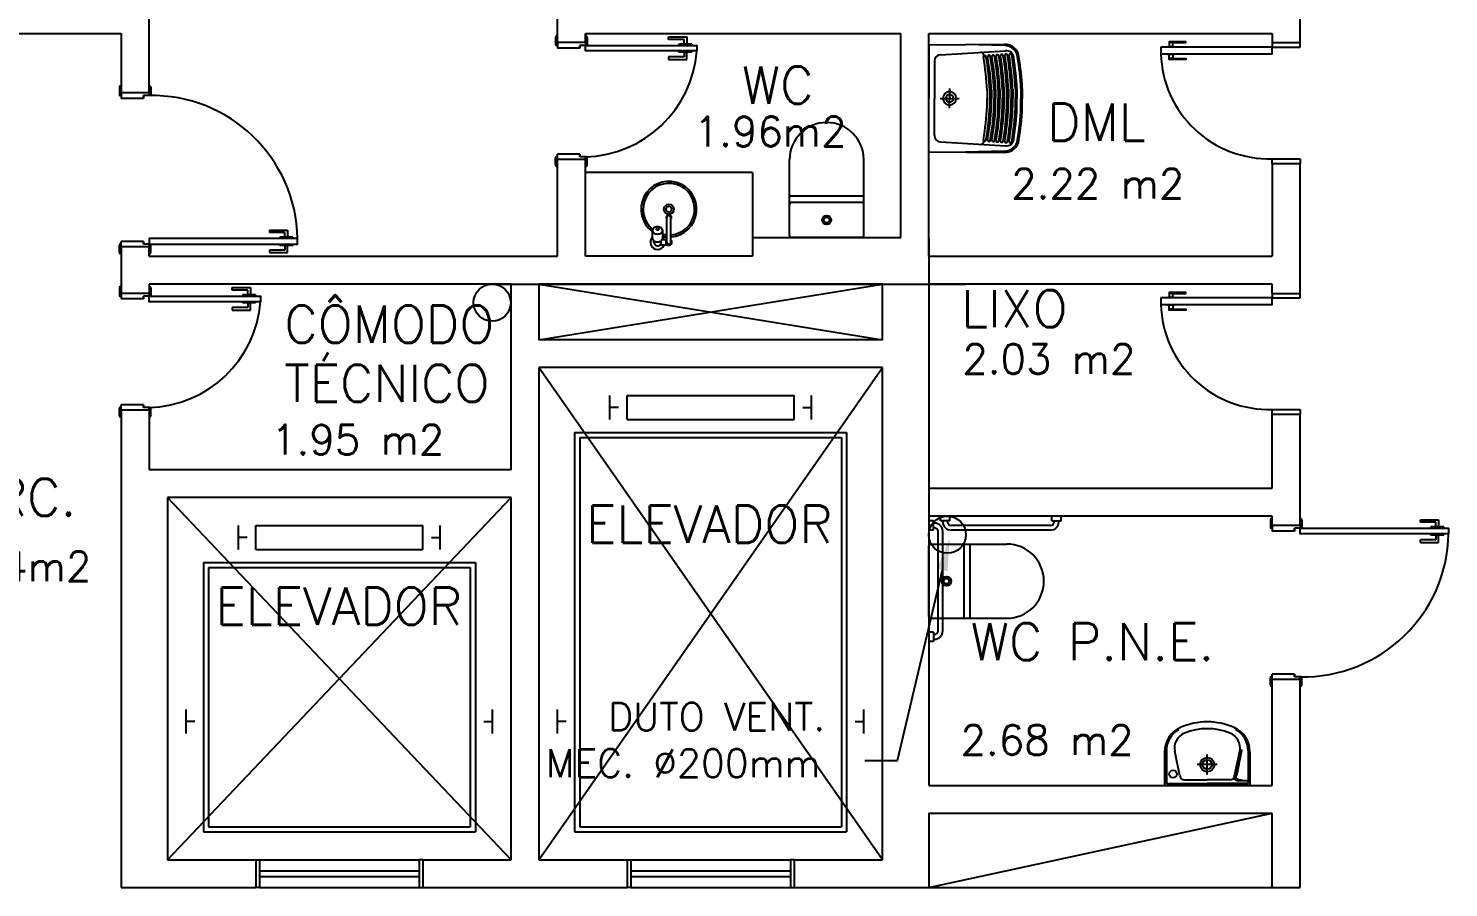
# Model space of a CAD drawing. Extents: x 544 to 914, y -40 to 56.
# Drawn here: x 635.68 to 643.33, y -9.55 to -4.93 of the extents above; entities that cross this region are included whole.
import ezdxf
from ezdxf.enums import TextEntityAlignment as Align

# ---------------------------------------------------------------- set-up
doc = ezdxf.new("R2010")
doc.units = 0
doc.header["$LTSCALE"] = 0.5
doc.header["$MEASUREMENT"] = 0
doc.layers.add('008', color=1, linetype='CONTINUOUS')
doc.styles.add('r80', font='romans.shx', dxfattribs={"height": 0.175})
doc.styles.add('T20', font='simplex.shx', dxfattribs={"height": 0.1})

msp = doc.modelspace()

# ---------------------------------------------------------------- linework, layer by layer
at = {"layer": '008', "color": 8}
for p, q in [((642.5294, -5.0048), (642.5294, -0.8048)), ((636.3294, -5.2748), (636.3294, -4.8048)), ((638.5294, -5.0048), (638.5294, -4.8048)), ((634.9794, -4.9548), (636.1794, -4.9548)), ((636.1794, -4.9548), (636.1794, -5.2748)), ((638.5294, -4.9698), (638.5244, -4.9698)), ((638.6794, -4.9548), (640.3794, -4.9548)), ((638.6794, -5.0048), (638.6794, -4.9548)), ((638.6794, -4.9548), (638.6794, -5.0048)), ((638.6844, -4.9698), (638.6794, -4.9698)), ((640.3794, -6.0548), (640.3794, -4.9548)), ((640.5294, -4.9548), (642.3794, -4.9548)), ((640.5294, -6.1548), (640.5294, -4.9548)), ((642.3794, -4.9548), (642.3794, -5.0048)), ((638.5194, -4.9748), (638.5194, -5.0148)), ((638.5294, -5.0198), (638.5244, -5.0198)), ((638.6794, -5.0048), (638.5294, -5.0048)), ((638.5294, -5.0048), (638.5294, -5.0348)), ((638.6494, -5.0348), (638.5294, -5.0348)), ((638.6794, -5.0198), (638.6494, -5.0198)), ((638.6494, -5.0348), (638.6494, -5.0198)), ((638.6494, -5.0198), (638.6494, -5.0348)), ((638.6794, -5.0048), (638.6794, -5.0198)), ((638.6894, -4.9748), (638.6894, -5.0148)), ((639.1275, -4.9738), (639.2255, -4.9738)), ((639.1275, -4.9878), (639.1275, -4.9738)), ((639.1415, -4.9878), (639.1275, -4.9878)), ((639.2115, -4.9878), (639.1415, -4.9878)), ((639.1835, -5.0128), (639.1835, -5.0198)), ((639.2535, -5.0128), (639.1835, -5.0128)), ((639.2115, -5.0128), (639.2115, -4.9878)), ((639.2255, -4.9738), (639.2255, -5.0128)), ((639.2535, -5.0128), (639.2535, -5.0198)), ((640.5294, -5.0173), (640.9373, -5.0133)), ((640.5294, -5.0173), (640.9373, -5.0133)), ((640.5294, -5.0173), (640.5294, -5.3048)), ((640.5294, -5.0173), (640.5294, -5.3048)), ((640.9374, -5.0204), (640.7271, -5.0153)), ((640.9374, -5.0204), (640.7271, -5.0153)), ((642.3794, -5.0048), (642.5294, -5.0048)), ((642.3794, -5.0048), (642.3794, -5.0298)), ((642.3794, -5.0298), (642.5294, -5.0298)), ((642.5294, -5.0298), (642.5294, -5.0048)), ((639.1275, -5.0818), (639.1275, -5.0958)), ((639.1415, -5.0818), (639.1275, -5.0818)), ((639.1275, -5.0958), (639.2255, -5.0958)), ((639.2115, -5.0818), (639.1415, -5.0818)), ((639.1835, -5.0568), (639.1835, -5.0498)), ((639.2535, -5.0568), (639.1835, -5.0568)), ((639.2115, -5.0568), (639.2115, -5.0818)), ((639.2255, -5.0958), (639.2255, -5.0568)), ((639.2535, -5.0568), (639.2535, -5.0498)), ((640.5599, -5.1048), (640.5599, -5.3048)), ((640.5599, -5.1048), (640.5599, -5.3048)), ((640.5929, -5.0698), (640.9424, -5.0498)), ((640.5929, -5.0698), (640.9424, -5.0498)), ((636.1694, -5.2448), (636.1694, -5.2848)), ((636.1794, -5.2398), (636.1744, -5.2398)), ((636.3294, -5.2748), (636.1794, -5.2748)), ((636.1794, -5.2748), (636.1794, -5.3048)), ((636.3344, -5.2398), (636.3294, -5.2398)), ((636.3294, -5.2748), (636.3294, -5.2898)), ((636.3394, -5.2448), (636.3394, -5.2848)), ((640.6412, -5.2523), (640.6412, -5.3048)), ((640.6412, -5.2523), (640.6412, -5.3048)), ((640.8435, -5.2623), (640.8435, -5.3048)), ((640.8435, -5.2623), (640.8435, -5.3048)), ((640.8579, -5.2615), (640.8579, -5.3048)), ((640.8579, -5.2615), (640.8579, -5.3048)), ((640.8664, -5.2611), (640.8664, -5.3048)), ((640.8664, -5.2611), (640.8664, -5.3048)), ((640.8809, -5.2603), (640.8809, -5.3048)), ((640.8809, -5.2603), (640.8809, -5.3048)), ((640.8894, -5.2598), (640.8894, -5.3048)), ((640.8894, -5.2598), (640.8894, -5.3048)), ((640.9039, -5.259), (640.9039, -5.3048)), ((640.9039, -5.259), (640.9039, -5.3048)), ((640.9124, -5.2585), (640.9124, -5.3048)), ((640.9124, -5.2585), (640.9124, -5.3048)), ((640.9268, -5.2577), (640.9268, -5.3048)), ((640.9268, -5.2577), (640.9268, -5.3048)), ((640.9353, -5.2573), (640.9353, -5.3048)), ((640.9353, -5.2573), (640.9353, -5.3048)), ((640.9498, -5.2565), (640.9498, -5.3048)), ((640.9498, -5.2565), (640.9498, -5.3048)), ((640.9583, -5.256), (640.9583, -5.3048)), ((640.9583, -5.256), (640.9583, -5.3048)), ((640.9728, -5.2552), (640.9728, -5.3048)), ((640.9728, -5.2552), (640.9728, -5.3048)), ((640.9813, -5.2548), (640.9813, -5.3048)), ((640.9813, -5.2548), (640.9813, -5.3048)), ((640.9957, -5.254), (640.9957, -5.3048)), ((640.9957, -5.254), (640.9957, -5.3048)), ((641.0042, -5.2535), (641.0042, -5.3048)), ((641.0042, -5.2535), (641.0042, -5.3048)), ((641.0256, -5.2523), (641.0256, -5.3048)), ((641.0256, -5.2523), (641.0256, -5.3048)), ((641.0327, -5.252), (641.0327, -5.3048)), ((641.0327, -5.252), (641.0327, -5.3048)), ((636.1794, -5.2898), (636.1744, -5.2898)), ((636.2994, -5.3048), (636.1794, -5.3048)), ((636.2994, -5.2898), (636.2994, -5.3048)), ((636.2994, -5.3048), (636.2994, -5.2898)), ((636.3294, -5.2898), (636.2994, -5.2898)), ((636.3344, -5.2898), (636.3294, -5.2898)), ((640.5294, -5.5923), (640.5294, -5.3048)), ((640.5294, -5.5923), (640.5294, -5.3048)), ((640.5599, -5.5049), (640.5599, -5.3048)), ((640.5599, -5.5049), (640.5599, -5.3048)), ((640.59, -5.3048), (640.6923, -5.3048)), ((640.59, -5.3048), (640.6923, -5.3048)), ((640.6412, -5.3573), (640.6412, -5.3048)), ((640.6412, -5.3573), (640.6412, -5.3048)), ((640.8435, -5.3473), (640.8435, -5.3048)), ((640.8435, -5.3473), (640.8435, -5.3048)), ((640.8579, -5.3481), (640.8579, -5.3048)), ((640.8579, -5.3481), (640.8579, -5.3048)), ((640.8664, -5.3486), (640.8664, -5.3048)), ((640.8664, -5.3486), (640.8664, -5.3048)), ((640.8809, -5.3494), (640.8809, -5.3048)), ((640.8809, -5.3494), (640.8809, -5.3048)), ((640.8894, -5.3498), (640.8894, -5.3048)), ((640.8894, -5.3498), (640.8894, -5.3048)), ((640.9039, -5.3506), (640.9039, -5.3048)), ((640.9039, -5.3506), (640.9039, -5.3048)), ((640.9124, -5.3511), (640.9124, -5.3048)), ((640.9124, -5.3511), (640.9124, -5.3048)), ((640.9268, -5.3519), (640.9268, -5.3048)), ((640.9268, -5.3519), (640.9268, -5.3048)), ((640.9353, -5.3523), (640.9353, -5.3048)), ((640.9353, -5.3523), (640.9353, -5.3048)), ((640.9498, -5.3531), (640.9498, -5.3048)), ((640.9498, -5.3531), (640.9498, -5.3048)), ((640.9583, -5.3536), (640.9583, -5.3048)), ((640.9583, -5.3536), (640.9583, -5.3048)), ((640.9728, -5.3544), (640.9728, -5.3048)), ((640.9728, -5.3544), (640.9728, -5.3048)), ((640.9813, -5.3548), (640.9813, -5.3048)), ((640.9813, -5.3548), (640.9813, -5.3048)), ((640.9957, -5.3556), (640.9957, -5.3048)), ((640.9957, -5.3556), (640.9957, -5.3048)), ((641.0042, -5.3561), (641.0042, -5.3048)), ((641.0042, -5.3561), (641.0042, -5.3048)), ((641.0256, -5.3573), (641.0256, -5.3048)), ((641.0256, -5.3573), (641.0256, -5.3048)), ((641.0327, -5.3577), (641.0327, -5.3048)), ((641.0327, -5.3577), (641.0327, -5.3048)), ((640.5929, -5.5398), (640.9424, -5.5598)), ((640.5929, -5.5398), (640.9424, -5.5598)), ((638.5194, -5.6648), (638.5194, -5.6248)), ((638.5294, -5.6198), (638.5244, -5.6198)), ((638.5294, -5.6348), (638.5294, -5.6048)), ((638.6494, -5.6048), (638.5294, -5.6048)), ((638.5294, -6.1548), (638.5294, -5.6348)), ((638.6794, -5.6348), (638.5294, -5.6348)), ((638.6494, -5.6198), (638.6494, -5.6048)), ((638.6494, -5.6048), (638.6494, -5.6198)), ((638.6794, -5.6198), (638.6494, -5.6198)), ((638.6794, -5.6348), (638.6794, -5.6198)), ((638.6844, -5.6198), (638.6794, -5.6198)), ((638.6794, -6.1548), (638.6794, -5.6348)), ((638.6894, -5.6648), (638.6894, -5.6248)), ((639.7794, -6.0448), (639.7794, -5.6348)), ((640.1794, -6.0448), (640.1794, -5.6348)), ((640.5294, -5.5923), (640.9373, -5.5963)), ((640.5294, -5.5923), (640.9373, -5.5963)), ((640.9374, -5.5892), (640.7271, -5.5943)), ((640.9374, -5.5892), (640.7271, -5.5943)), ((642.3794, -5.6548), (642.3794, -5.6298)), ((642.3794, -5.6298), (642.5294, -5.6298)), ((642.3794, -5.6548), (642.3794, -6.1548)), ((642.3794, -5.6548), (642.5294, -5.6548)), ((642.5294, -5.6298), (642.5294, -5.6548)), ((642.5294, -6.3548), (642.5294, -5.6548)), ((638.5294, -5.6698), (638.5244, -5.6698)), ((638.6844, -5.6698), (638.6794, -5.6698)), ((639.5794, -5.7048), (638.6794, -5.7048)), ((639.5794, -5.7048), (639.5794, -6.0548)), ((640.1794, -5.8322), (639.7794, -5.8322)), ((640.1694, -5.8648), (639.7894, -5.8648)), ((639.1183, -6.0794), (639.1183, -5.9461)), ((639.1405, -6.0794), (639.1405, -5.9461)), ((636.9775, -6.0138), (637.0755, -6.0138)), ((636.9775, -6.0138), (636.9775, -6.0278)), ((636.9915, -6.0278), (636.9775, -6.0278)), ((637.0615, -6.0278), (636.9915, -6.0278)), ((637.0615, -6.0528), (637.0615, -6.0278)), ((637.0755, -6.0138), (637.0755, -6.0528)), ((639.0405, -6.0576), (639.0405, -6.0158)), ((639.0961, -6.0576), (639.0961, -6.0158)), ((636.1694, -6.1348), (636.1694, -6.0948)), ((636.1794, -6.0898), (636.1744, -6.0898)), ((636.1794, -6.1048), (636.1794, -6.0748)), ((636.2994, -6.0748), (636.1794, -6.0748)), ((636.1794, -6.1048), (636.1794, -6.3548)), ((636.3294, -6.1048), (636.1794, -6.1048)), ((636.2994, -6.0748), (636.2994, -6.0898)), ((636.2994, -6.0898), (636.2994, -6.0748)), ((636.3294, -6.0898), (636.2994, -6.0898)), ((636.3294, -6.1048), (636.3294, -6.0898)), ((636.3294, -6.1548), (636.3294, -6.1048)), ((636.3394, -6.1348), (636.3394, -6.0948)), ((637.1035, -6.0528), (637.0335, -6.0528)), ((637.0335, -6.0528), (637.0335, -6.0598)), ((637.0335, -6.0968), (637.0335, -6.0898)), ((637.1035, -6.0968), (637.0335, -6.0968)), ((637.0615, -6.0968), (637.0615, -6.1218)), ((637.0755, -6.1358), (637.0755, -6.0968)), ((637.1035, -6.0528), (637.1035, -6.0598)), ((637.1035, -6.0968), (637.1035, -6.0898)), ((639.0489, -6.0794), (639.0489, -6.0716)), ((639.1294, -6.0961), (639.081, -6.0961)), ((639.0877, -6.0794), (639.0877, -6.0716)), ((639.1183, -6.0668), (639.0928, -6.0668)), ((639.5794, -6.0548), (640.3794, -6.0548)), ((639.5794, -6.0548), (639.5794, -6.1548)), ((640.1694, -6.0548), (639.7894, -6.0548)), ((640.5294, -6.0618), (640.5294, -7.6548)), ((636.1794, -6.1398), (636.1744, -6.1398)), ((636.3344, -6.1398), (636.3294, -6.1398)), ((636.3294, -6.1548), (638.5294, -6.1548)), ((636.9775, -6.1218), (636.9775, -6.1358)), ((636.9915, -6.1218), (636.9775, -6.1218)), ((636.9775, -6.1358), (637.0755, -6.1358)), ((637.0615, -6.1218), (636.9915, -6.1218)), ((639.5794, -6.1548), (638.6794, -6.1548)), ((640.5294, -6.1548), (642.3794, -6.1548)), ((636.1694, -6.3248), (636.1694, -6.3648)), ((636.1794, -6.3198), (636.1744, -6.3198)), ((636.3294, -6.3048), (636.3294, -6.3548)), ((638.2794, -6.3048), (636.3294, -6.3048)), ((636.3344, -6.3198), (636.3294, -6.3198)), ((636.3394, -6.3248), (636.3394, -6.3648)), ((636.7775, -6.3238), (636.8755, -6.3238)), ((636.7775, -6.3378), (636.7775, -6.3238)), ((636.7915, -6.3378), (636.7775, -6.3378)), ((636.8615, -6.3378), (636.7915, -6.3378)), ((636.8615, -6.3628), (636.8615, -6.3378)), ((636.8755, -6.3238), (636.8755, -6.3628)), ((638.1774, -6.3048), (640.7294, -6.3048)), ((638.2794, -7.3048), (638.2794, -6.3048)), ((638.4294, -6.3048), (638.4294, -6.6048)), ((640.2794, -6.3048), (638.4294, -6.3048)), ((638.4294, -6.6048), (640.2794, -6.3048)), ((638.4294, -6.3048), (640.2794, -6.6048)), ((640.2794, -6.6048), (640.2794, -6.3048)), ((640.5294, -6.3048), (640.5294, -7.4048)), ((642.3794, -6.3048), (640.5294, -6.3048)), ((642.3794, -6.3548), (642.3794, -6.3048)), ((636.1794, -6.3698), (636.1744, -6.3698)), ((636.3294, -6.3548), (636.1794, -6.3548)), ((636.1794, -6.3548), (636.1794, -6.3848)), ((636.2994, -6.3848), (636.1794, -6.3848)), ((636.3294, -6.3698), (636.2994, -6.3698)), ((636.2994, -6.3848), (636.2994, -6.3698)), ((636.2994, -6.3698), (636.2994, -6.3848)), ((636.3294, -6.3548), (636.3294, -6.3698)), ((636.8335, -6.3628), (636.8335, -6.3698)), ((636.9035, -6.3628), (636.8335, -6.3628)), ((636.8335, -6.4068), (636.8335, -6.3998)), ((636.9035, -6.4068), (636.8335, -6.4068)), ((636.8615, -6.4068), (636.8615, -6.4318)), ((636.8755, -6.4458), (636.8755, -6.4068)), ((636.9035, -6.3628), (636.9035, -6.3698)), ((636.9035, -6.4068), (636.9035, -6.3998)), ((642.3794, -6.3548), (642.5294, -6.3548)), ((642.3794, -6.3548), (642.3794, -6.3798)), ((642.3794, -6.3798), (642.5294, -6.3798)), ((642.5294, -6.3798), (642.5294, -6.3548)), ((636.7775, -6.4318), (636.7775, -6.4458)), ((636.7915, -6.4318), (636.7775, -6.4318)), ((636.7775, -6.4458), (636.8755, -6.4458)), ((636.8615, -6.4318), (636.7915, -6.4318)), ((640.2794, -6.6048), (638.4294, -6.6048)), ((640.2794, -6.7548), (638.4294, -6.7548)), ((638.4294, -6.7548), (638.4294, -9.4048)), ((640.2794, -9.4048), (638.4294, -6.7548)), ((638.4294, -9.4048), (640.2794, -6.7548)), ((640.2794, -9.4048), (640.2794, -6.7548)), ((636.1794, -6.9848), (636.1794, -6.9548)), ((636.2994, -6.9548), (636.1794, -6.9548)), ((636.2994, -6.9698), (636.2994, -6.9548)), ((636.2994, -6.9548), (636.2994, -6.9698)), ((638.8115, -7.0343), (638.8115, -6.9048)), ((638.904, -7.0343), (638.904, -6.9048)), ((638.904, -6.9048), (639.8049, -6.9048)), ((639.8049, -7.0343), (639.8049, -6.9048)), ((639.8974, -7.0343), (639.8974, -6.9048)), ((636.1694, -7.0148), (636.1694, -6.9748)), ((636.1794, -6.9698), (636.1744, -6.9698)), ((636.1794, -7.0198), (636.1744, -7.0198)), ((636.1794, -6.9848), (636.1794, -9.5548)), ((636.3294, -6.9848), (636.1794, -6.9848)), ((636.3294, -6.9698), (636.2994, -6.9698)), ((636.3294, -6.9848), (636.3294, -6.9698)), ((636.3344, -6.9698), (636.3294, -6.9698)), ((636.3294, -6.9848), (636.3294, -7.3048)), ((636.3344, -7.0198), (636.3294, -7.0198)), ((636.3394, -7.0148), (636.3394, -6.9748)), ((638.8577, -6.9696), (638.8115, -6.9696)), ((638.904, -7.0343), (639.8049, -7.0343)), ((639.8511, -6.9696), (639.8974, -6.9696)), ((642.3794, -7.0048), (642.3794, -6.9798)), ((642.3794, -6.9798), (642.5294, -6.9798)), ((642.3794, -7.4048), (642.3794, -7.0048)), ((642.3794, -7.0048), (642.5294, -7.0048)), ((642.5294, -6.9798), (642.5294, -7.0048)), ((642.5294, -7.6048), (642.5294, -7.0048)), ((638.6219, -7.1037), (640.0869, -7.1037)), ((638.6219, -7.1037), (638.6219, -9.2548)), ((640.0869, -7.1037), (640.0869, -9.2548)), ((638.6497, -7.1314), (640.0592, -7.1314)), ((638.6497, -7.1314), (638.6497, -9.2271)), ((640.0592, -7.1314), (640.0592, -9.2271)), ((638.2794, -7.3048), (636.3294, -7.3048)), ((640.5294, -7.4048), (642.3794, -7.4048)), ((638.2794, -7.4548), (636.4294, -7.4548)), ((636.4294, -7.4548), (636.4294, -9.4048)), ((638.2794, -9.4048), (636.4294, -7.4548)), ((636.4294, -9.4048), (638.2794, -7.4548)), ((638.2794, -9.4048), (638.2794, -7.4548)), ((640.5294, -7.5548), (640.5294, -9.0048)), ((642.3794, -7.5548), (640.5294, -7.5548)), ((640.5924, -7.5798), (640.5924, -7.5548)), ((640.6424, -7.5798), (640.6424, -7.5548)), ((641.1924, -7.5798), (641.1924, -7.5548)), ((641.2424, -7.5798), (641.2424, -7.5548)), ((642.3794, -7.5698), (642.3744, -7.5698)), ((642.3794, -7.6048), (642.3794, -7.5548)), ((642.5344, -7.5698), (642.5294, -7.5698)), ((636.8115, -7.7343), (636.8115, -7.6048)), ((636.904, -7.7343), (636.904, -7.6048)), ((636.904, -7.6048), (637.8049, -7.6048)), ((637.8049, -7.7343), (637.8049, -7.6048)), ((637.8974, -7.7343), (637.8974, -7.6048)), ((640.5544, -7.5798), (640.5294, -7.5798)), ((640.5544, -7.6298), (640.5294, -7.6298)), ((640.5544, -7.6298), (640.5544, -7.5798)), ((640.5594, -7.5923), (640.5544, -7.5923)), ((640.5594, -7.6173), (640.5544, -7.6173)), ((640.5794, -8.1723), (640.5794, -7.6373)), ((640.6424, -7.5798), (640.5924, -7.5798)), ((640.6044, -8.1723), (640.6044, -7.6373)), ((640.6049, -7.5848), (640.6049, -7.5798)), ((640.6299, -7.5848), (640.6299, -7.5798)), ((641.1849, -7.6048), (640.6499, -7.6048)), ((641.1849, -7.6298), (640.6499, -7.6298)), ((641.1924, -7.5798), (641.2424, -7.5798)), ((641.2049, -7.5848), (641.2049, -7.5798)), ((641.2299, -7.5848), (641.2299, -7.5798)), ((642.3694, -7.5748), (642.3694, -7.6148)), ((642.3794, -7.6198), (642.3744, -7.6198)), ((642.5294, -7.6048), (642.3794, -7.6048)), ((642.3794, -7.6048), (642.3794, -7.6348)), ((642.4994, -7.6348), (642.3794, -7.6348)), ((642.5294, -7.6198), (642.4994, -7.6198)), ((642.4994, -7.6348), (642.4994, -7.6198)), ((642.4994, -7.6198), (642.4994, -7.6348)), ((642.5294, -7.6048), (642.5294, -7.6198)), ((642.5394, -7.5748), (642.5394, -7.6148)), ((643.1775, -7.5738), (643.2755, -7.5738)), ((643.1775, -7.5878), (643.1775, -7.5738)), ((643.1915, -7.5878), (643.1775, -7.5878)), ((643.2615, -7.5878), (643.1915, -7.5878)), ((643.2335, -7.6128), (643.2335, -7.6198)), ((643.3035, -7.6128), (643.2335, -7.6128)), ((643.2335, -7.6568), (643.2335, -7.6498)), ((643.2615, -7.6128), (643.2615, -7.5878)), ((643.2755, -7.5738), (643.2755, -7.6128)), ((643.3035, -7.6128), (643.3035, -7.6198)), ((643.3035, -7.6568), (643.3035, -7.6498)), ((636.8577, -7.6696), (636.8115, -7.6696)), ((637.8511, -7.6696), (637.8974, -7.6696)), ((640.5294, -8.0948), (640.5294, -7.7148)), ((640.5394, -7.7048), (640.9494, -7.7048)), ((640.7194, -8.0948), (640.7194, -7.7148)), ((640.752, -8.1048), (640.752, -7.7048)), ((643.1915, -7.6818), (643.1775, -7.6818)), ((643.1775, -7.6958), (643.1775, -7.6818)), ((643.1775, -7.6958), (643.2755, -7.6958)), ((643.2615, -7.6818), (643.1915, -7.6818)), ((643.3035, -7.6568), (643.2335, -7.6568)), ((643.2615, -7.6568), (643.2615, -7.6818)), ((643.2755, -7.6958), (643.2755, -7.6568)), ((636.904, -7.7343), (637.8049, -7.7343)), ((636.6219, -7.8037), (638.0869, -7.8037)), ((636.6219, -7.8037), (636.6219, -9.2548)), ((636.6497, -7.8314), (638.0592, -7.8314)), ((636.6497, -7.8314), (636.6497, -9.2271)), ((638.0592, -7.8314), (638.0592, -9.2271)), ((638.0869, -7.8037), (638.0869, -9.2548)), ((640.5394, -8.1048), (640.9494, -8.1048)), ((640.5544, -8.1798), (640.5294, -8.1798)), ((640.5544, -8.1798), (640.5544, -8.2298)), ((640.5544, -8.2298), (640.5294, -8.2298)), ((640.5594, -8.1923), (640.5544, -8.1923)), ((640.5594, -8.2173), (640.5544, -8.2173)), ((642.3794, -8.4348), (642.3794, -8.4048)), ((642.4994, -8.4048), (642.3794, -8.4048)), ((642.4994, -8.4198), (642.4994, -8.4048)), ((642.4994, -8.4048), (642.4994, -8.4198)), ((642.3694, -8.4648), (642.3694, -8.4248)), ((642.3794, -8.4198), (642.3744, -8.4198)), ((642.3794, -8.4698), (642.3744, -8.4698)), ((642.3794, -9.0048), (642.3794, -8.4348)), ((642.5294, -8.4348), (642.3794, -8.4348)), ((642.5294, -8.4198), (642.4994, -8.4198)), ((642.5294, -8.4348), (642.5294, -8.4198)), ((642.5344, -8.4198), (642.5294, -8.4198)), ((642.5294, -9.5548), (642.5294, -8.4348)), ((642.5344, -8.4698), (642.5294, -8.4698)), ((642.5394, -8.4648), (642.5394, -8.4248)), ((636.5294, -8.7253), (636.5294, -8.5958)), ((638.1794, -8.7253), (638.1794, -8.5958)), ((638.5294, -8.7253), (638.5294, -8.5958)), ((640.1794, -8.7253), (640.1794, -8.5958)), ((636.5757, -8.6606), (636.5294, -8.6606)), ((638.1332, -8.6606), (638.1794, -8.6606)), ((638.5757, -8.6606), (638.5294, -8.6606)), ((640.1332, -8.6606), (640.1794, -8.6606)), ((641.7994, -8.8238), (641.7994, -9.0048)), ((641.8096, -8.8179), (641.8096, -8.9946)), ((641.8821, -8.9538), (641.8546, -8.8209)), ((642.0294, -8.946), (642.0294, -8.8387)), ((642.1767, -8.9538), (642.2043, -8.8209)), ((642.1828, -8.9495), (642.2138, -8.8229)), ((642.1879, -8.9506), (642.2143, -8.8229)), ((642.2492, -8.8179), (642.2492, -8.9946)), ((642.2594, -8.8238), (642.2594, -9.0048)), ((642.0831, -8.8924), (641.9757, -8.8924)), ((640.5294, -9.0048), (642.3794, -9.0048)), ((641.7994, -9.0048), (642.0294, -9.0048)), ((641.8096, -8.9946), (642.0294, -8.9946)), ((641.9071, -8.9741), (642.0294, -8.9741)), ((642.1517, -8.9741), (642.0294, -8.9741)), ((642.2492, -8.9946), (642.0294, -8.9946)), ((642.2594, -9.0048), (642.0294, -9.0048)), ((642.1698, -8.9667), (642.1719, -8.9688)), ((642.1722, -8.9638), (642.1754, -8.9638)), ((642.1752, -8.9587), (642.1778, -8.9587)), ((642.1885, -8.9674), (642.1946, -8.971)), ((642.2441, -8.9793), (642.1972, -8.9793)), ((642.2003, -8.973), (642.2441, -8.9793)), ((640.5294, -9.1548), (640.5294, -9.5548)), ((640.5294, -9.1548), (642.3794, -9.1548)), ((640.5294, -9.5548), (642.3794, -9.1548)), ((642.3794, -9.5548), (642.3794, -9.1548)), ((636.6219, -9.2548), (638.0869, -9.2548)), ((636.6497, -9.2271), (638.0592, -9.2271)), ((638.6219, -9.2548), (640.0869, -9.2548)), ((638.6497, -9.2271), (640.0592, -9.2271)), ((636.4294, -9.4048), (636.9044, -9.4048)), ((636.9044, -9.4048), (636.9044, -9.5548)), ((636.9044, -9.4048), (636.9244, -9.4048)), ((636.9244, -9.4048), (637.7844, -9.4048)), ((636.9244, -9.4048), (636.9244, -9.5548)), ((637.8044, -9.4048), (637.7844, -9.4048)), ((637.7844, -9.4048), (637.7844, -9.5548)), ((637.8044, -9.4048), (638.2794, -9.4048)), ((637.8044, -9.4048), (637.8044, -9.5548)), ((638.4294, -9.4048), (638.9044, -9.4048)), ((638.9044, -9.4048), (638.9044, -9.5548)), ((638.9044, -9.4048), (638.9244, -9.4048)), ((638.9244, -9.4048), (639.7844, -9.4048)), ((638.9244, -9.4048), (638.9244, -9.5548)), ((639.8044, -9.4048), (639.7844, -9.4048)), ((639.7844, -9.4048), (639.7844, -9.5548)), ((639.8044, -9.4048), (640.2794, -9.4048)), ((639.8044, -9.4048), (639.8044, -9.5548)), ((636.9244, -9.4648), (637.7844, -9.4648)), ((638.9244, -9.4648), (639.7844, -9.4648)), ((636.1794, -9.5548), (636.9044, -9.5548)), ((636.9244, -9.5548), (636.9044, -9.5548)), ((636.9244, -9.4948), (637.7844, -9.4948)), ((636.9244, -9.5548), (637.7844, -9.5548)), ((637.7844, -9.5548), (637.8044, -9.5548)), ((637.8044, -9.5548), (638.9044, -9.5548)), ((638.9244, -9.5548), (638.9044, -9.5548)), ((638.9244, -9.4948), (639.7844, -9.4948)), ((638.9244, -9.5548), (639.7844, -9.5548)), ((639.7844, -9.5548), (639.8044, -9.5548)), ((639.8044, -9.5548), (640.5294, -9.5548)), ((640.5294, -9.5548), (642.3794, -9.5548)), ((642.3794, -9.5548), (642.5294, -9.5548))]:
    msp.add_line(p, q, dxfattribs=at)
for points in [[(638.6794, -5.0198), (639.2794, -5.0198), (639.2794, -5.0498), (638.6794, -5.0498)], [(641.7794, -5.0298), (641.7794, -5.0648), (642.3794, -5.0648), (642.3794, -5.0298)], [(636.3294, -6.0898), (637.1294, -6.0898), (637.1294, -6.0598), (636.3294, -6.0598)], [(636.3294, -6.3698), (636.9294, -6.3698), (636.9294, -6.3998), (636.3294, -6.3998)], [(641.7794, -6.3798), (641.7794, -6.4148), (642.3794, -6.4148), (642.3794, -6.3798)], [(642.5294, -7.6198), (643.3294, -7.6198), (643.3294, -7.6498), (642.5294, -7.6498)]]:
    msp.add_lwpolyline(points, close=True, dxfattribs=at)
for points in [[(641.8519, -5.0298), (641.8519, -5.0268), (641.8444, -5.0268), (641.8444, -5.0048), (641.9144, -5.0048), (641.9144, -4.9998), (641.8244, -4.9998), (641.8244, -5.0268), (641.8169, -5.0268), (641.8169, -5.0298)], [(641.8444, -5.0048), (641.8244, -5.0048)], [(641.8444, -5.0268), (641.8244, -5.0268)], [(641.8519, -5.0648), (641.8519, -5.0678), (641.8444, -5.0678), (641.8444, -5.0898), (641.9144, -5.0898), (641.9144, -5.0948), (641.8244, -5.0948), (641.8244, -5.0678), (641.8169, -5.0678), (641.8169, -5.0648)], [(641.8444, -5.0678), (641.8244, -5.0678)], [(641.8444, -5.0898), (641.8244, -5.0898)], [(641.8519, -6.3798), (641.8519, -6.3768), (641.8444, -6.3768), (641.8444, -6.3548), (641.9144, -6.3548), (641.9144, -6.3498), (641.8244, -6.3498), (641.8244, -6.3768), (641.8169, -6.3768), (641.8169, -6.3798)], [(641.8519, -6.4148), (641.8519, -6.4178), (641.8444, -6.4178), (641.8444, -6.4398), (641.9144, -6.4398), (641.9144, -6.4448), (641.8244, -6.4448), (641.8244, -6.4178), (641.8169, -6.4178), (641.8169, -6.4148)], [(641.8444, -6.3548), (641.8244, -6.3548)], [(641.8444, -6.3768), (641.8244, -6.3768)], [(641.8444, -6.4178), (641.8244, -6.4178)], [(641.8444, -6.4398), (641.8244, -6.4398)], [(640.6022, -7.8448), (640.3592, -8.8721), (640.1842, -8.8721)]]:
    msp.add_lwpolyline(points, dxfattribs=at)
for centre, radius in [((639.1294, -5.9016), 0.0267), ((639.1294, -5.9016), 0.0156), ((639.9794, -5.9598), 0.025), ((639.9794, -5.9598), 0.015), ((638.1774, -6.4048), 0.1), ((640.6294, -7.6548), 0.1), ((640.6244, -7.9048), 0.025), ((640.6244, -7.9048), 0.015), ((642.0294, -8.8924), 0.0383), ((642.0294, -8.8924), 0.0256), ((641.8454, -8.9435), 0.0204)]:
    msp.add_circle(centre, radius, dxfattribs=at)
for centre, radius, start, end in [((638.5244, -4.9748), 0.005, 90, 180), ((638.6844, -4.9748), 0.005, 0, 90), ((638.5244, -5.0148), 0.005, 180, 270), ((638.6844, -5.0148), 0.005, 270, 0), ((640.9381, -5.0911), 0.0778, 7.16809, 90.56727), ((640.9381, -5.0911), 0.0778, 7.16809, 90.56727), ((640.9381, -5.0911), 0.0706, 7.16809, 90.56727), ((640.9381, -5.0911), 0.0706, 7.16809, 90.56727), ((638.6643, -5.0031), 0.6169, 271.40844, 355.65396), ((640.5949, -5.1048), 0.035, 93.27245, 180), ((640.5949, -5.1048), 0.035, 93.27245, 180), ((640.8106, -5.0725), 0.015, 332.79874, 91.88269), ((640.8106, -5.0725), 0.015, 332.79874, 91.88269), ((640.8305, -5.082), 0.00725, 10.18906, 190.18907), ((640.8305, -5.082), 0.00725, 10.18906, 190.18907), ((639.4819, -5.3243), 1.3629, 2.60881, 10.18907), ((639.4819, -5.3243), 1.3629, 2.60881, 10.18907), ((639.4819, -5.3243), 1.3774, 2.61429, 10.18907), ((639.4819, -5.3243), 1.3774, 2.61429, 10.18907), ((640.8536, -5.0803), 0.00725, 10.09007, 190.09008), ((640.8536, -5.0803), 0.00725, 10.09007, 190.09008), ((639.4819, -5.3243), 1.3859, 2.61746, 10.09007), ((639.4819, -5.3243), 1.3859, 2.61746, 10.09007), ((639.4819, -5.3243), 1.4004, 2.62276, 10.09007), ((639.4819, -5.3243), 1.4004, 2.62276, 10.09007), ((640.8766, -5.0786), 0.00725, 9.9943, 189.9943), ((640.8766, -5.0786), 0.00725, 9.9943, 189.9943), ((639.4819, -5.3243), 1.4089, 2.62582, 9.9943), ((639.4819, -5.3243), 1.4089, 2.62582, 9.9943), ((639.4819, -5.3243), 1.4234, 2.63096, 9.9943), ((639.4819, -5.3243), 1.4234, 2.63096, 9.9943), ((640.8997, -5.0769), 0.00725, 9.90159, 189.9016), ((640.8997, -5.0769), 0.00725, 9.90159, 189.9016), ((639.4819, -5.3243), 1.4319, 2.63392, 9.9016), ((639.4819, -5.3243), 1.4319, 2.63392, 9.9016), ((639.4819, -5.3243), 1.4464, 2.63889, 9.9016), ((639.4819, -5.3243), 1.4464, 2.63889, 9.9016), ((640.9227, -5.0752), 0.00725, 9.81183, 189.81184), ((640.9227, -5.0752), 0.00725, 9.81183, 189.81184), ((639.4819, -5.3243), 1.4549, 2.64176, 9.81184), ((639.4819, -5.3243), 1.4549, 2.64176, 9.81184), ((639.4819, -5.3243), 1.4694, 2.64658, 9.81184), ((639.4819, -5.3243), 1.4694, 2.64658, 9.81184), ((640.9458, -5.0735), 0.00725, 9.72487, 189.72488), ((640.9458, -5.0735), 0.00725, 9.72487, 189.72488), ((639.4819, -5.3243), 1.4779, 2.64936, 9.72487), ((639.4819, -5.3243), 1.4779, 2.64936, 9.72487), ((640.9498, -5.0861), 0.037, 3.60721, 101.51906), ((640.9498, -5.0861), 0.037, 3.60721, 101.51906), ((639.4819, -5.3243), 1.4924, 2.65403, 9.72487), ((639.4819, -5.3243), 1.4924, 2.65403, 9.72487), ((640.9688, -5.0718), 0.00725, 9.64055, 189.64056), ((640.9688, -5.0718), 0.00725, 9.64055, 189.64056), ((639.4819, -5.3243), 1.5009, 2.65672, 9.64056), ((639.4819, -5.3243), 1.5009, 2.65672, 9.64056), ((639.4819, -5.3243), 1.5154, 2.66125, 9.64056), ((639.4819, -5.3243), 1.5154, 2.66125, 9.64056), ((639.4819, -5.3243), 1.5239, 2.66387, 9.08331), ((639.4819, -5.3243), 1.5239, 2.66387, 9.08331), ((639.4819, -5.3243), 1.5453, 2.67032, 9.00494), ((639.4819, -5.3243), 1.5453, 2.67032, 9.00494), ((639.4819, -5.3243), 1.5525, 2.67244, 9.00494), ((639.4819, -5.3243), 1.5525, 2.67244, 9.00494), ((642.3619, -5.0473), 0.5828, 181.72082, 271.72082), ((636.1744, -5.2448), 0.005, 90, 180), ((636.3344, -5.2448), 0.005, 0, 90), ((640.6412, -5.3048), 0.0362, 0, 180), ((640.6412, -5.3048), 0.0362, 0, 180), ((636.1744, -5.2848), 0.005, 180, 270), ((636.3444, -6.0748), 0.7851, 1.09469, 91.09469), ((636.3344, -5.2848), 0.005, 270, 0), ((640.6412, -5.3048), 0.0362, 180, 0), ((640.6412, -5.3048), 0.0362, 180, 0), ((640.6412, -5.3048), 0.0205, 0, 180), ((640.6412, -5.3048), 0.0205, 0, 180), ((640.6412, -5.3048), 0.0205, 0, 180), ((640.6412, -5.3048), 0.0205, 0, 180), ((640.6412, -5.3048), 0.0205, 180, 0), ((640.6412, -5.3048), 0.0205, 180, 0), ((640.6412, -5.3048), 0.0205, 180, 0), ((640.6412, -5.3048), 0.0205, 180, 0), ((639.4819, -5.2853), 1.3629, 349.81093, 357.39119), ((639.4819, -5.2853), 1.3629, 349.81093, 357.39119), ((639.4819, -5.2853), 1.3774, 349.81093, 357.38571), ((639.4819, -5.2853), 1.3774, 349.81093, 357.38571), ((639.4819, -5.2853), 1.3859, 349.90993, 357.38254), ((639.4819, -5.2853), 1.3859, 349.90993, 357.38254), ((639.4819, -5.2853), 1.4004, 349.90993, 357.37724), ((639.4819, -5.2853), 1.4004, 349.90993, 357.37724), ((639.4819, -5.2853), 1.4089, 350.0057, 357.37418), ((639.4819, -5.2853), 1.4089, 350.0057, 357.37418), ((639.4819, -5.2853), 1.4234, 350.0057, 357.36904), ((639.4819, -5.2853), 1.4234, 350.0057, 357.36904), ((639.4819, -5.2853), 1.4319, 350.0984, 357.36608), ((639.4819, -5.2853), 1.4319, 350.0984, 357.36608), ((639.4819, -5.2853), 1.4464, 350.0984, 357.36111), ((639.4819, -5.2853), 1.4464, 350.0984, 357.36111), ((639.4819, -5.2853), 1.4549, 350.18816, 357.35824), ((639.4819, -5.2853), 1.4549, 350.18816, 357.35824), ((639.4819, -5.2853), 1.4694, 350.18816, 357.35342), ((639.4819, -5.2853), 1.4694, 350.18816, 357.35342), ((639.4819, -5.2853), 1.4779, 350.27513, 357.35064), ((639.4819, -5.2853), 1.4779, 350.27513, 357.35064), ((639.4819, -5.2853), 1.4924, 350.27513, 357.34597), ((639.4819, -5.2853), 1.4924, 350.27513, 357.34597), ((639.4819, -5.2853), 1.5009, 350.35944, 357.34328), ((639.4819, -5.2853), 1.5009, 350.35944, 357.34328), ((639.4819, -5.2853), 1.5154, 350.35944, 357.33875), ((639.4819, -5.2853), 1.5154, 350.35944, 357.33875), ((639.4819, -5.2853), 1.5239, 350.91669, 357.33613), ((639.4819, -5.2853), 1.5239, 350.91669, 357.33613), ((639.4819, -5.2853), 1.5453, 350.99506, 357.32968), ((639.4819, -5.2853), 1.5453, 350.99506, 357.32968), ((639.4819, -5.2853), 1.5525, 350.99506, 357.32756), ((639.4819, -5.2853), 1.5525, 350.99506, 357.32756), ((639.9794, -5.6348), 0.2, 0, 180), ((640.5949, -5.5049), 0.035, 180, 266.72755), ((640.5949, -5.5049), 0.035, 180, 266.72755), ((640.8106, -5.5371), 0.015, 268.11731, 27.20126), ((640.8106, -5.5371), 0.015, 268.11731, 27.20126), ((640.8305, -5.5277), 0.00725, 169.81093, 349.81094), ((640.8305, -5.5277), 0.00725, 169.81093, 349.81094), ((640.8536, -5.5294), 0.00725, 169.90992, 349.90993), ((640.8536, -5.5294), 0.00725, 169.90992, 349.90993), ((640.8766, -5.5311), 0.00725, 170.0057, 350.0057), ((640.8766, -5.5311), 0.00725, 170.0057, 350.0057), ((640.8997, -5.5327), 0.00725, 170.0984, 350.09841), ((640.8997, -5.5327), 0.00725, 170.0984, 350.09841), ((640.9227, -5.5344), 0.00725, 170.18816, 350.18817), ((640.9227, -5.5344), 0.00725, 170.18816, 350.18817), ((640.9381, -5.5186), 0.0778, 269.43273, 352.83191), ((640.9381, -5.5186), 0.0778, 269.43273, 352.83191), ((640.9381, -5.5186), 0.0706, 269.43273, 352.83191), ((640.9381, -5.5186), 0.0706, 269.43273, 352.83191), ((640.9458, -5.5361), 0.00725, 170.27512, 350.27513), ((640.9458, -5.5361), 0.00725, 170.27512, 350.27513), ((640.9498, -5.5235), 0.037, 258.48094, 356.39279), ((640.9498, -5.5235), 0.037, 258.48094, 356.39279), ((640.9688, -5.5378), 0.00725, 170.35944, 350.35945), ((640.9688, -5.5378), 0.00725, 170.35944, 350.35945), ((638.5244, -5.6248), 0.005, 90, 180), ((638.6844, -5.6248), 0.005, 0, 90), ((638.5244, -5.6648), 0.005, 180, 270), ((638.6844, -5.6648), 0.005, 270, 0), ((639.1294, -5.9016), 0.15, 274.24802, 233.6588), ((639.1294, -5.9016), 0.1389, 274.58857, 230.99265), ((639.7894, -5.8748), 0.01, 90, 180), ((640.1694, -5.8748), 0.01, 360, 90), ((639.1294, -5.9461), 0.0139, 323.1301, 216.8699), ((639.1294, -5.9461), 0.0111, 0.00012, 180.00012), ((639.0546, -6.0158), 0.0141, 149.63881, 180), ((639.0546, -6.0158), 0.0141, 180, 210.36119), ((639.0612, -6.0197), 0.0217, 125.26439, 149.63881), ((639.0612, -6.012), 0.0217, 210.36119, 234.73561), ((639.0655, -6.0258), 0.0292, 106.32495, 125.26439), ((639.0655, -6.0059), 0.0292, 234.73561, 253.67505), ((639.0683, -6.0353), 0.0391, 90, 106.32495), ((639.0683, -5.9963), 0.0391, 253.67505, 270), ((639.0642, -6.0075), 0.00423, 149.63881, 180), ((639.0642, -6.0075), 0.00423, 180, 210.36119), ((639.0662, -6.0087), 0.00652, 125.26439, 149.63881), ((639.0662, -6.0064), 0.00652, 210.36119, 234.73561), ((639.0675, -6.0105), 0.00875, 106.32495, 125.26439), ((639.0675, -6.0045), 0.00875, 234.73561, 253.67505), ((639.0683, -6.0134), 0.0117, 90, 106.32495), ((639.0683, -6.0017), 0.0117, 253.67505, 270), ((639.0683, -6.0353), 0.0391, 73.67505, 90), ((639.0683, -6.0134), 0.0117, 73.67505, 90), ((639.0683, -6.0017), 0.0117, 270, 286.32495), ((639.0683, -5.9963), 0.0391, 270, 286.32495), ((639.0691, -6.0105), 0.00875, 54.73561, 73.67505), ((639.0691, -6.0045), 0.00875, 286.32495, 305.26439), ((639.0704, -6.0087), 0.00652, 30.36119, 54.73561), ((639.0704, -6.0064), 0.00652, 305.26439, 329.63881), ((639.0724, -6.0075), 0.00423, 0, 30.36119), ((639.0724, -6.0075), 0.00423, 329.63881, 360), ((639.0711, -6.0258), 0.0292, 54.73561, 73.67505), ((639.0711, -6.0059), 0.0292, 286.32495, 305.26439), ((639.0754, -6.0197), 0.0217, 30.36119, 54.73561), ((639.0754, -6.012), 0.0217, 305.26439, 329.63881), ((639.082, -6.0158), 0.0141, 0, 30.36119), ((639.082, -6.0158), 0.0141, 329.63881, 360), ((639.1294, -5.9016), 0.1389, 256.11346, 265.41143), ((636.1744, -6.0948), 0.005, 90, 180), ((636.3344, -6.0948), 0.005, 0, 90), ((639.0683, -6.0794), 0.0389, 135.58469, 334.62307), ((639.0546, -6.0576), 0.0141, 180, 210.36119), ((639.0612, -6.0538), 0.0217, 210.36119, 234.73561), ((639.0655, -6.0477), 0.0292, 234.73561, 253.67505), ((639.0683, -6.0794), 0.0194, 180, 294.61998), ((639.0683, -6.0381), 0.0391, 253.67505, 270), ((639.0683, -6.0381), 0.0391, 270, 286.32495), ((639.081, -6.1072), 0.0111, 90, 114.61998), ((639.0683, -6.0794), 0.0194, 301.00272, 360), ((639.0711, -6.0477), 0.0292, 286.32495, 305.26439), ((639.0754, -6.0538), 0.0217, 305.26439, 329.63881), ((639.082, -6.0576), 0.0141, 329.63881, 0), ((639.1294, -5.9016), 0.15, 257.16041, 265.75198), ((639.0683, -6.0794), 0.0389, 18.87111, 44.41531), ((639.1294, -6.0794), 0.0167, 131.81031, 48.18969), ((639.1294, -6.0794), 0.0111, 180.00021, 0.00021), ((639.7894, -6.0448), 0.01, 180, 270), ((640.1694, -6.0448), 0.01, 270, 360), ((636.1744, -6.1348), 0.005, 180, 270), ((636.3344, -6.1348), 0.005, 270, 0), ((636.1744, -6.3248), 0.005, 90, 180), ((636.3344, -6.3248), 0.005, 0, 90), ((636.1744, -6.3648), 0.005, 180, 270), ((636.3143, -6.3531), 0.6169, 271.40844, 355.65396), ((636.3344, -6.3648), 0.005, 270, 0), ((642.3619, -6.3973), 0.5828, 181.72082, 271.72082), ((636.1744, -6.9748), 0.005, 90, 180), ((636.1744, -7.0148), 0.005, 180, 270), ((636.3344, -6.9748), 0.005, 0, 90), ((636.3344, -7.0148), 0.005, 270, 0), ((642.3744, -7.5748), 0.005, 90, 180), ((642.5344, -7.5748), 0.005, 0, 90), ((640.5594, -7.6373), 0.045, 0, 90), ((640.5594, -7.6373), 0.02, 0, 90), ((640.6499, -7.5848), 0.045, 180, 270), ((640.6499, -7.5848), 0.02, 180, 270), ((641.1849, -7.5848), 0.02, 270, 0), ((641.1849, -7.5848), 0.045, 270, 0), ((642.3744, -7.6148), 0.005, 180, 270), ((642.5444, -7.6348), 0.7851, 268.90531, 358.90531), ((642.5344, -7.6148), 0.005, 270, 0), ((640.5394, -7.7148), 0.01, 90, 180), ((640.7094, -7.7148), 0.01, 0, 90), ((640.9494, -7.9048), 0.2, 270, 90), ((640.5394, -8.0948), 0.01, 180, 270), ((640.7094, -8.0948), 0.01, 270, 0), ((640.5594, -8.1723), 0.02, 270, 0), ((640.5594, -8.1723), 0.045, 270, 0), ((642.3744, -8.4248), 0.005, 90, 180), ((642.3744, -8.4648), 0.005, 180, 270), ((642.5344, -8.4248), 0.005, 0, 90), ((642.5344, -8.4648), 0.005, 270, 0), ((641.9425, -8.8238), 0.1431, 113.81598, 180), ((641.9425, -8.8179), 0.1329, 119.86927, 180), ((642.0294, -9.0207), 0.3583, 90, 113.81598), ((642.0294, -9.0292), 0.3301, 68.33443, 111.66557), ((642.0294, -9.0207), 0.3583, 66.18402, 90), ((642.1163, -8.8238), 0.1431, 0, 66.18402), ((642.1163, -8.8179), 0.1329, 0, 60.13073), ((641.9396, -8.8032), 0.0869, 111.66557, 191.70281), ((642.1192, -8.8032), 0.0869, 348.29719, 68.33443), ((642.1195, -8.7998), 0.0971, 346.24681, 353.60681), ((642.1192, -8.8032), 0.0971, 348.29719, 355.65719), ((642.1778, -8.9485), 0.00511, 258.29719, 348.29719), ((641.9071, -8.9486), 0.0256, 191.70281, 270), ((642.1517, -8.9486), 0.0256, 270, 348.29719), ((642.1972, -8.9435), 0.0358, 225, 270), ((642.1754, -8.9894), 0.0256, 59.18028, 90), ((642.1778, -8.9485), 0.0102, 270, 348.29719), ((642.2024, -8.9579), 0.0153, 239.18028, 261.93196)]:
    msp.add_arc(centre, radius, start, end, dxfattribs=at)
msp.add_solid([(640.5738, -7.8381), (640.6425, -7.6745), (640.6306, -7.8515)], dxfattribs=at)

# ---------------------------------------------------------------- texts
for s, height, style, p in [('WC', 0.2, 'T20', (639.5225, -5.3335)), ('DML', 0.2, 'T20', (641.1675, -5.5327)), ('LIXO', 0.2, 'T20', (640.7028, -6.537)), ('CÔMODO', 0.2, 'T20', (637.0578, -6.6212)), ('TÉCNICO', 0.2, 'T20', (637.0578, -6.9396)), ('CIRC.', 0.2, 'T20', (635.2443, -7.553)), ('ELEVADOR', 0.2, 'T20', (638.6835, -7.698)), ('ELEVADOR', 0.2, 'T20', (636.6873, -8.1393)), ('WC P.N.E.', 0.2, 'T20', (640.7555, -8.331)), ('DUTO VENT.', 0.15, 'r80', (638.8021, -8.7096)), ('MEC. %%C200mm', 0.15, 'r80', (638.4664, -8.9596))]:
    msp.add_text(s, height=height, dxfattribs=dict(at, style=style)).set_placement(p)
at = {"layer": '008', "color": 8, "style": 'r80'}
for s, p in [('1.96m2', (639.6747, -5.5633)), ('2.22 m2', (641.4398, -5.8444)), ('2.03 m2', (641.1764, -6.7877)), ('1.95 m2', (637.4536, -7.2227)), ('7.34m2', (635.6072, -7.9051)), ('2.68 m2', (641.1667, -8.8403))]:
    msp.add_text(s, height=0.16, dxfattribs=at).set_placement(p, align=Align.CENTER)

doc.saveas('drawing.dxf')
